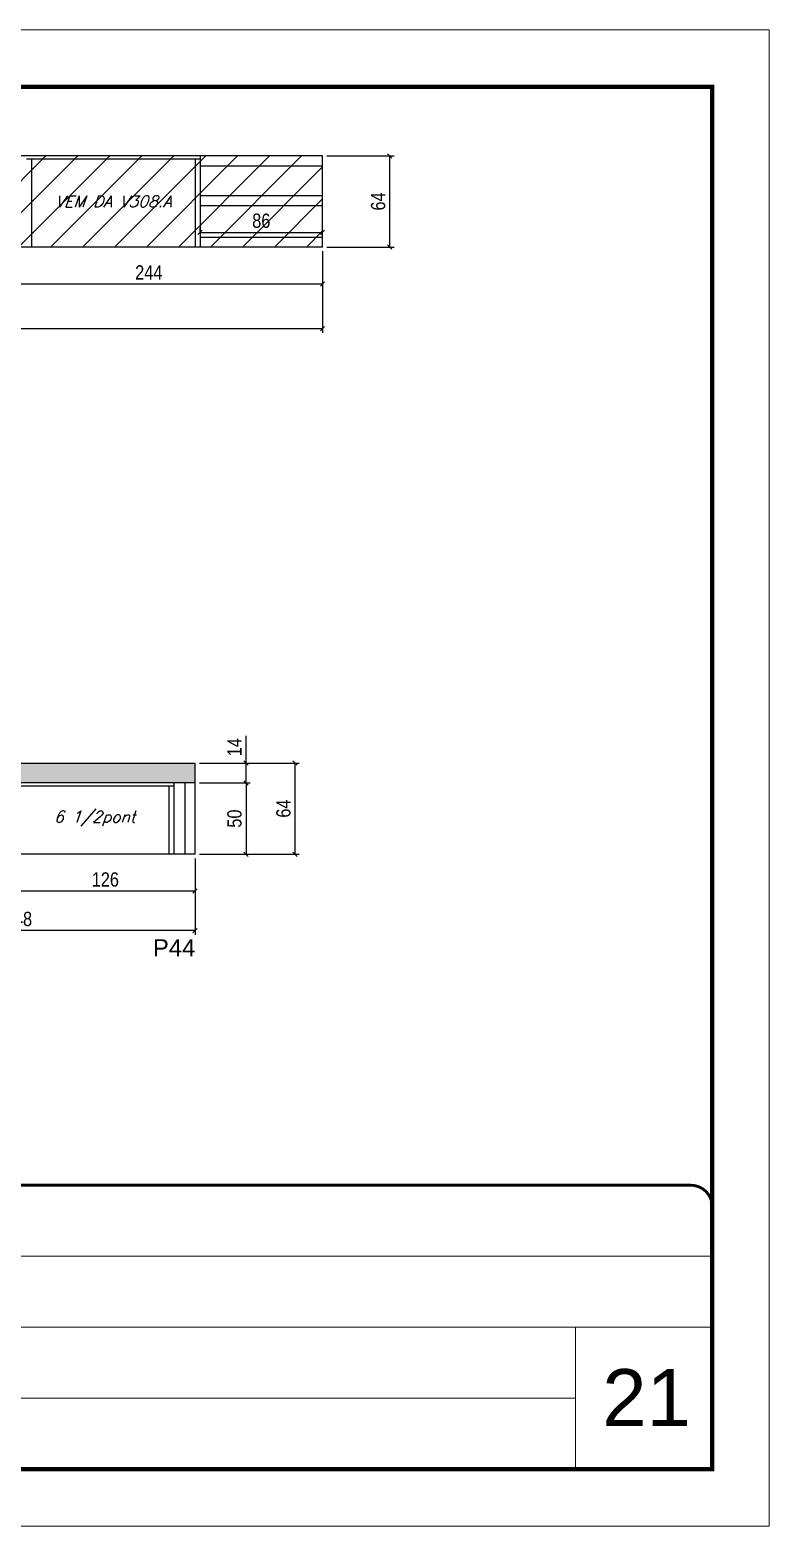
# Model space of a CAD drawing. Extents: x 3309 to 9590, y -2522 to 15424.
# Drawn here: x 4275 to 4794, y 7815 to 8865 of the extents above; entities that cross this region are included whole.
import ezdxf

# ---------------------------------------------------------------- set-up
doc = ezdxf.new("R2010")
doc.units = 0
doc.linetypes.add('CONTINUO', pattern=[0])
doc.linetypes.add('DASHED', pattern=[0.75, 0.5, -0.25])
for name, color, linetype in [('5', 5, 'Continuous'), ('COTA', 241, 'Continuous'), ('Painéis', 200, 'Continuous'), ('SARR_2.2x7', 40, 'Continuous'), ('SARR_3.5x7', 81, 'Continuous'), ('texto', 7, 'Continuous')]:
    doc.layers.add(name, color=color, linetype=linetype)
for name, color, linetype, lineweight in [('CARIMBO', 255, 'Continuous', 9), ('Folhas', 255, 'Continuous', 9), ('Hachura', 251, 'Continuous', 9), ('SARRAFO DE PRESSAO', 251, 'DASHED', 9)]:
    doc.layers.add(name, color=color, linetype=linetype, lineweight=lineweight)
doc.styles.add('ARIAL', font='arial.ttf')
doc.styles.add('COTA TECNICA', font='techl___.ttf', dxfattribs={"height": 10})
doc.styles.add('Romans', font='romans.shx')
doc.styles.get("Standard").update_dxf_attribs({"font": 'arial.ttf'})
doc.dimstyles.new('PAINEL', dxfattribs={"dimtxt": 10, "dimasz": 3, "dimexe": 3, "dimexo": 3, "dimgap": 3, "dimtad": 1, "dimdec": 1, "dimzin": 12, "dimdsep": 46, "dimtxsty": 'COTA TECNICA', "dimblk1": 'OBLIQUE', "dimblk2": 'OBLIQUE', "dimsah": 1, "dimcen": 0.9, "dimclrd": 4, "dimclre": 4, "dimclrt": 240, "dimadec": 1, "dimazin": 3, "dimtfac": 1, "dimtdec": 1, "dimtmove": 0, "dimatfit": 3, "dimfxl": 1, "dimtolj": 1, "dimtzin": 12, "dimarcsym": 0})

# ---------------------------------------------------------------- blocks, each defined once
blk = doc.blocks.new('9999999999')
at = {"color": 30, "linetype": 'CONTINUO'}
for p, q in [((98564.6, 34379.6), (99584, 34379.6)), ((98564.6, 34329.8), (99488, 34329.8)), ((99584, 34329.8), (99488, 34329.8)), ((99488, 34329.8), (99488, 34230.2)), ((98564.6, 34280), (99488, 34280))]:
    blk.add_line(p, q, dxfattribs=at)
at = {"color": 30, "linetype": 'CONTINUO', "const_width": 2}
blk.add_lwpolyline([(99584, 34230.2), (99584, 34414.4, 0.414214), (99569, 34429.4), (98229, 34429.4, 0.414214), (98214, 34414.4), (98214, 34245.2, 0.414214), (98229, 34230.2), (99584, 34230.2)], format="xyb", dxfattribs=at)
at = {"layer": 'Folhas'}
blk.add_lwpolyline([(98139, 34190.2), (99624, 34190.2), (99624, 35240.2), (98139, 35240.2)], close=True, dxfattribs=at)
at = {"layer": 'Folhas', "color": 30, "const_width": 3}
blk.add_lwpolyline([(98214, 34230.2), (99584, 34230.2), (99584, 35200.2), (98214, 35200.2)], close=True, dxfattribs=at)
blk = doc.blocks.new('_Oblique')
at = {"color": 0, "linetype": 'ByBlock', "lineweight": -2}
blk.add_line((-0.5, -0.5), (0.5, 0.5), dxfattribs=at)
blk = doc.blocks.new('*D1361')
at = {"layer": 'COTA', "color": 4, "linetype": 'ByBlock', "lineweight": -2, "transparency": 16777216}
for p, q in [((3748.8, 8709.6), (3748.8, 8652.3)), ((4480.8, 8709.6), (4480.8, 8652.3)), ((4480.8, 8655.3), (3748.8, 8655.3))]:
    blk.add_line(p, q, dxfattribs=at)
at = {"layer": 'Defpoints', "color": 0, "linetype": 'ByBlock', "transparency": 16777216}
for p in [(3748.8, 8712.6), (4480.8, 8712.6), (3748.8, 8655.3)]:
    blk.add_point(p, dxfattribs=at)
at = {"layer": 'COTA', "color": 4, "linetype": 'ByBlock', "lineweight": -2, "transparency": 16777216, "xscale": 3, "yscale": 3, "zscale": 3, "rotation": 180}
blk.add_blockref('_Oblique', (3748.8, 8655.3), dxfattribs=at)
at = {"layer": 'COTA', "color": 4, "linetype": 'ByBlock', "lineweight": -2, "transparency": 16777216, "xscale": 3, "yscale": 3, "zscale": 3}
blk.add_blockref('_Oblique', (4480.8, 8655.3), dxfattribs=at)
at = {"layer": 'COTA', "color": 240, "linetype": 'ByBlock', "transparency": 16777216, "insert": (4114.8, 8663.5), "char_height": 10, "attachment_point": 5, "style": 'COTA TECNICA'}
blk.add_mtext('\\A1;732', dxfattribs=at)
blk = doc.blocks.new('*D1362')
at = {"layer": 'COTA', "color": 4, "lineweight": -2, "transparency": 16777216}
for p, q in [((4236.8, 8709.6), (4236.8, 8683.7)), ((4480.8, 8709.6), (4480.8, 8683.7)), ((4236.8, 8686.7), (4480.8, 8686.7))]:
    blk.add_line(p, q, dxfattribs=at)
at = {"layer": 'Defpoints', "color": 0, "transparency": 16777216}
for p in [(4236.8, 8712.6), (4480.8, 8712.6), (4480.8, 8686.7)]:
    blk.add_point(p, dxfattribs=at)
at = {"layer": 'COTA', "color": 4, "lineweight": -2, "transparency": 16777216, "xscale": 3, "yscale": 3, "zscale": 3, "rotation": 180}
blk.add_blockref('_Oblique', (4236.8, 8686.7), dxfattribs=at)
at = {"layer": 'COTA', "color": 4, "lineweight": -2, "transparency": 16777216, "xscale": 3, "yscale": 3, "zscale": 3}
blk.add_blockref('_Oblique', (4480.8, 8686.7), dxfattribs=at)
at = {"layer": 'COTA', "color": 240, "transparency": 16777216, "insert": (4358.8, 8694.8), "char_height": 10, "attachment_point": 5, "style": 'COTA TECNICA'}
blk.add_mtext('\\A1;244', dxfattribs=at)
blk = doc.blocks.new('*D1363')
at = {"layer": 'COTA', "color": 4, "lineweight": -2, "transparency": 16777216}
for p, q in [((4483.8, 8776.6), (4531, 8776.6)), ((4528, 8712.6), (4528, 8776.6)), ((4483.8, 8712.6), (4531, 8712.6))]:
    blk.add_line(p, q, dxfattribs=at)
at = {"layer": 'Defpoints', "color": 0, "transparency": 16777216}
for p in [(4480.8, 8776.6), (4528, 8776.6), (4480.8, 8712.6)]:
    blk.add_point(p, dxfattribs=at)
at = {"layer": 'COTA', "color": 4, "lineweight": -2, "transparency": 16777216, "xscale": 3, "yscale": 3, "zscale": 3}
for p, rotation in [((4528, 8776.6), 90), ((4528, 8712.6), 270)]:
    blk.add_blockref('_Oblique', p, dxfattribs=dict(at, rotation=rotation))
at = {"layer": 'COTA', "color": 240, "transparency": 16777216, "insert": (4519.9, 8744.6), "char_height": 10, "attachment_point": 5, "rotation": 90, "style": 'COTA TECNICA'}
blk.add_mtext('\\A1;64', dxfattribs=at)
blk = doc.blocks.new('*D1365')
at = {"layer": 'COTA', "color": 4, "lineweight": -2, "transparency": 16777216}
for p, q in [((4394.8, 8722.6), (4394.8, 8725.9)), ((4480.8, 8722.6), (4480.8, 8725.9)), ((4394.8, 8722.9), (4480.8, 8722.9))]:
    blk.add_line(p, q, dxfattribs=at)
at = {"layer": 'Defpoints', "color": 0, "transparency": 16777216}
for p in [(4394.8, 8719.6), (4480.8, 8722.9), (4480.8, 8719.6)]:
    blk.add_point(p, dxfattribs=at)
at = {"layer": 'COTA', "color": 4, "lineweight": -2, "transparency": 16777216, "xscale": 3, "yscale": 3, "zscale": 3, "rotation": 180}
blk.add_blockref('_Oblique', (4394.8, 8722.9), dxfattribs=at)
at = {"layer": 'COTA', "color": 4, "lineweight": -2, "transparency": 16777216, "xscale": 3, "yscale": 3, "zscale": 3}
blk.add_blockref('_Oblique', (4480.8, 8722.9), dxfattribs=at)
at = {"layer": 'COTA', "color": 240, "transparency": 16777216, "insert": (4437.8, 8731), "char_height": 10, "attachment_point": 5, "style": 'COTA TECNICA'}
blk.add_mtext('\\A1;86', dxfattribs=at)
blk = doc.blocks.new('*D1376')
at = {"layer": 'COTA', "color": 4, "linetype": 'ByBlock', "lineweight": -2, "transparency": 16777216}
for p, q in [((4265.3, 8283.5), (4265.3, 8257.6)), ((4391.3, 8283.5), (4391.3, 8257.6)), ((4391.3, 8260.6), (4265.3, 8260.6))]:
    blk.add_line(p, q, dxfattribs=at)
at = {"layer": 'Defpoints', "color": 0, "linetype": 'ByBlock', "transparency": 16777216}
for p in [(4265.3, 8286.5), (4391.3, 8286.5), (4265.3, 8260.6)]:
    blk.add_point(p, dxfattribs=at)
at = {"layer": 'COTA', "color": 4, "linetype": 'ByBlock', "lineweight": -2, "transparency": 16777216, "xscale": 3, "yscale": 3, "zscale": 3, "rotation": 180}
blk.add_blockref('_Oblique', (4265.3, 8260.6), dxfattribs=at)
at = {"layer": 'COTA', "color": 4, "linetype": 'ByBlock', "lineweight": -2, "transparency": 16777216, "xscale": 3, "yscale": 3, "zscale": 3}
blk.add_blockref('_Oblique', (4391.3, 8260.6), dxfattribs=at)
at = {"layer": 'COTA', "color": 240, "linetype": 'ByBlock', "transparency": 16777216, "insert": (4328.3, 8268.7), "char_height": 10, "attachment_point": 5, "style": 'COTA TECNICA'}
blk.add_mtext('\\A1;126', dxfattribs=at)
blk = doc.blocks.new('*D1378')
at = {"layer": 'COTA', "color": 4, "linetype": 'ByBlock', "lineweight": -2, "transparency": 16777216}
for p, q in [((4143.3, 8283.5), (4143.3, 8229.9)), ((4391.3, 8283.5), (4391.3, 8229.9)), ((4391.3, 8232.9), (4143.3, 8232.9))]:
    blk.add_line(p, q, dxfattribs=at)
at = {"layer": 'Defpoints', "color": 0, "linetype": 'ByBlock', "transparency": 16777216}
for p in [(4143.3, 8286.5), (4391.3, 8286.5), (4143.3, 8232.9)]:
    blk.add_point(p, dxfattribs=at)
at = {"layer": 'COTA', "color": 4, "linetype": 'ByBlock', "lineweight": -2, "transparency": 16777216, "xscale": 3, "yscale": 3, "zscale": 3, "rotation": 180}
blk.add_blockref('_Oblique', (4143.3, 8232.9), dxfattribs=at)
at = {"layer": 'COTA', "color": 4, "linetype": 'ByBlock', "lineweight": -2, "transparency": 16777216, "xscale": 3, "yscale": 3, "zscale": 3}
blk.add_blockref('_Oblique', (4391.3, 8232.9), dxfattribs=at)
at = {"layer": 'COTA', "color": 240, "linetype": 'ByBlock', "transparency": 16777216, "insert": (4267.3, 8241), "char_height": 10, "attachment_point": 5, "style": 'COTA TECNICA'}
blk.add_mtext('\\A1;248', dxfattribs=at)
blk = doc.blocks.new('*D1379')
at = {"layer": 'COTA', "color": 4, "lineweight": -2, "transparency": 16777216}
for p, q in [((4394.3, 8336.5), (4430.1, 8336.5)), ((4427.1, 8336.5), (4427.1, 8286.5)), ((4394.3, 8286.5), (4430.1, 8286.5))]:
    blk.add_line(p, q, dxfattribs=at)
at = {"layer": 'Defpoints', "color": 0, "transparency": 16777216}
for p in [(4391.3, 8336.5), (4391.3, 8286.5), (4427.1, 8286.5)]:
    blk.add_point(p, dxfattribs=at)
at = {"layer": 'COTA', "color": 4, "lineweight": -2, "transparency": 16777216, "xscale": 3, "yscale": 3, "zscale": 3}
for p, rotation in [((4427.1, 8336.5), 90), ((4427.1, 8286.5), 270)]:
    blk.add_blockref('_Oblique', p, dxfattribs=dict(at, rotation=rotation))
at = {"layer": 'COTA', "color": 240, "transparency": 16777216, "insert": (4419, 8311.5), "char_height": 10, "attachment_point": 5, "rotation": 90, "style": 'COTA TECNICA'}
blk.add_mtext('\\A1;50', dxfattribs=at)
blk = doc.blocks.new('*D1380')
at = {"layer": 'COTA', "color": 4, "lineweight": -2, "transparency": 16777216}
for p, q in [((4427.1, 8350.5), (4427.1, 8369.6)), ((4394.3, 8350.5), (4430.1, 8350.5)), ((4427.1, 8336.5), (4427.1, 8350.5)), ((4394.3, 8336.5), (4430.1, 8336.5))]:
    blk.add_line(p, q, dxfattribs=at)
at = {"layer": 'Defpoints', "color": 0, "transparency": 16777216}
for p in [(4391.3, 8350.5), (4427.1, 8350.5), (4391.3, 8336.5)]:
    blk.add_point(p, dxfattribs=at)
at = {"layer": 'COTA', "color": 4, "lineweight": -2, "transparency": 16777216, "xscale": 3, "yscale": 3, "zscale": 3}
for p, rotation in [((4427.1, 8350.5), 90), ((4427.1, 8336.5), 270)]:
    blk.add_blockref('_Oblique', p, dxfattribs=dict(at, rotation=rotation))
at = {"layer": 'COTA', "color": 240, "transparency": 16777216, "insert": (4419, 8361.6), "char_height": 10, "attachment_point": 5, "rotation": 90, "style": 'COTA TECNICA'}
blk.add_mtext('\\A1;14', dxfattribs=at)
blk = doc.blocks.new('*D1381')
at = {"layer": 'COTA', "color": 4, "lineweight": -2, "transparency": 16777216}
for p, q in [((4394.3, 8350.5), (4464.5, 8350.5)), ((4461.5, 8286.5), (4461.5, 8350.5)), ((4394.3, 8286.5), (4464.5, 8286.5))]:
    blk.add_line(p, q, dxfattribs=at)
at = {"layer": 'Defpoints', "color": 0, "transparency": 16777216}
for p in [(4391.3, 8350.5), (4461.5, 8350.5), (4391.3, 8286.5)]:
    blk.add_point(p, dxfattribs=at)
at = {"layer": 'COTA', "color": 4, "lineweight": -2, "transparency": 16777216, "xscale": 3, "yscale": 3, "zscale": 3}
for p, rotation in [((4461.5, 8350.5), 90), ((4461.5, 8286.5), 270)]:
    blk.add_blockref('_Oblique', p, dxfattribs=dict(at, rotation=rotation))
at = {"layer": 'COTA', "color": 240, "transparency": 16777216, "insert": (4453.4, 8318.5), "char_height": 10, "attachment_point": 5, "rotation": 90, "style": 'COTA TECNICA'}
blk.add_mtext('\\A1;64', dxfattribs=at)

msp = doc.modelspace()

# ---------------------------------------------------------------- hatches: boundary and pattern name
at = {"layer": 'COTA'}
h = msp.add_hatch(dxfattribs=at)
h.set_pattern_fill('AR-CONC', color=256, scale=0.03)
h.set_pattern_definition([(50, (0, -46.83), (5.46554, -0.4781726), [0.5715, -6.2865]), (355, (0, -46.83), (-1.0573026, 5.7317054), [0.4572, -5.0292175]), (100.451445, (0.4555, -46.87), (4.4082374, 5.2535326), [0.4857003, -5.3427073]), (46.1842, (0, -45.306), (8.132371, -1.26127), [0.85725, -9.42975]), (96.63556, (0.678, -45.411), (7.122124, 7.422784), [0.728551, -8.014068]), (351.18415, (0, -45.306), (7.122124, 7.422784), [0.685799, -7.543792]), (21, (0.762, -45.687), (4.5484317, -3.067956), [0.5715, -6.2865]), (326, (0.762, -45.687), (1.854061, 5.525639), [0.4572, -5.0292]), (71.451445, (1.141, -45.943), (6.4024926, 2.457683), [0.4857003, -5.342698]), (37.5, (0, -46.8302), (0.0926581, 2.53665117), [0, -4.96824, 0, -5.1054, 0, -5.04825]), (7.5, (0, -46.8302), (2.0045899, 3.00541724), [0, -2.91084, 0, -4.85394, 0, -1.92405]), (327.5, (-1.6993, -46.8302), (4.06771786, -0.1718623), [0, -1.905, 0, -5.9436, 0, -7.8867]), (317.5, (-2.4613, -46.8302), (4.4438754, 0.7627947), [0, -2.4765, 0, -3.94716, 0, -5.6007])])
h.paths.add_polyline_path([(3939.33, 8350.5), (3939.33, 8286.5), (3969.33, 8286.5), (3969.33, 8336.5), (4113.33, 8336.5), (4113.33, 8286.5), (4143.33, 8286.5), (4143.33, 8336.5), (4391.33, 8336.5), (4391.33, 8350.5)])
at = {"layer": 'Hachura', "linetype": 'ByBlock'}
h = msp.add_hatch(dxfattribs=at)
h.set_pattern_fill('ANSI31', color=256, scale=5)
h.paths.add_polyline_path([(3992.83, 8776.62), (3748.83, 8776.62), (3748.83, 8712.62), (3992.83, 8712.62)])
h.paths.add_polyline_path([(4236.83, 8776.62), (3992.83, 8776.62), (3992.83, 8712.62), (4236.83, 8712.62)])
h.paths.add_polyline_path([(4480.83, 8776.62), (4236.83, 8776.62), (4236.83, 8712.62), (4480.83, 8712.62)])
h.paths.add_polyline_path([(4195.33, 8584.54), (3992.83, 8584.54), (3992.83, 8520.54), (4195.33, 8520.54)])
h.paths.add_polyline_path([(3992.83, 8584.54), (3748.83, 8584.54), (3748.83, 8520.54), (3992.83, 8520.54)])

# ---------------------------------------------------------------- linework, layer by layer
at = {"layer": 'COTA'}
for p in [(3939.33, 8350.5), (4391.33, 8336.5)]:
    msp.add_line(p, (4391.33, 8350.5), dxfattribs=at)
at = {"layer": 'Painéis', "linetype": 'ByBlock'}
for p, q in [((4480.83, 8776.62), (3748.83, 8776.62)), ((4480.83, 8712.62), (4480.83, 8776.62)), ((4480.83, 8712.62), (3748.83, 8712.62)), ((4391.33, 8336.5), (4143.33, 8336.5)), ((4391.33, 8286.5), (4391.33, 8336.5)), ((4391.33, 8286.5), (4143.33, 8286.5))]:
    msp.add_line(p, q, dxfattribs=at)
at = {"layer": 'SARR_2.2x7', "linetype": 'Continuous'}
for p, q in [((4272.83, 8774.42), (4394.83, 8774.42)), ((4394.83, 8769.62), (4480.83, 8769.62)), ((4394.83, 8748.73), (4480.83, 8748.73)), ((4394.83, 8741.73), (4480.83, 8741.73)), ((4394.83, 8719.62), (4480.83, 8719.62)), ((4376.33, 8334.3), (4265.33, 8334.3)), ((4384.33, 8286.5), (4384.33, 8336.5))]:
    msp.add_line(p, q, dxfattribs=at)
at = {"layer": 'SARR_3.5x7'}
for p, q in [((4276.33, 8774.42), (4276.33, 8712.62)), ((4391.33, 8774.42), (4391.33, 8712.62)), ((4394.83, 8776.62), (4394.83, 8712.62)), ((4372.83, 8334.3), (4372.83, 8286.5)), ((4376.33, 8336.5), (4376.33, 8286.5))]:
    msp.add_line(p, q, dxfattribs=at)

# ---------------------------------------------------------------- block references
at = {"layer": 'SARRAFO DE PRESSAO', "color": 6, "linetype": 'ByBlock'}
msp.add_blockref('9999999999', (-94829.61, -26375.22), dxfattribs=at)

# ---------------------------------------------------------------- texts
at = {"layer": '5', "linetype": 'Continuous'}
msp.add_text('P44', height=12, rotation=0.00004, dxfattribs=at).set_placement((4361.68, 8214.86))
at = {"layer": 'CARIMBO', "style": 'ARIAL'}
msp.add_text('21', height=40, dxfattribs=at).set_placement((4677.23, 7885.13))
at = {"layer": 'texto', "color": 2, "char_height": 8, "attachment_point": 5, "style": 'Romans'}
for s, insert in [('{\\Q19;\\C256;VEM DA V308.A}', (4333.83, 8744.62)), ('{\\Q19;\\C256;6 1/2pont}', (4320.83, 8311.5))]:
    msp.add_mtext(s, dxfattribs=dict(at, insert=insert))

# ---------------------------------------------------------------- dimensions: what is measured, and where the dimension line sits
at = {"layer": 'COTA'}
for base, p1, p2, picture, middle in [((4528, 8776.62), (4480.83, 8712.62), (4480.83, 8776.62), '*D1363', (4519.9, 8744.62)), ((4427.1, 8350.5), (4391.33, 8336.5), (4391.33, 8350.5), '*D1380', (4419.03, 8361.56)), ((4461.55, 8350.5), (4391.33, 8286.5), (4391.33, 8350.5), '*D1381', (4453.44, 8318.5)), ((4427.1, 8286.5), (4391.33, 8336.5), (4391.33, 8286.5), '*D1379', (4418.99, 8311.5))]:
    dim = msp.add_linear_dim(base=base, p1=p1, p2=p2, angle=90, dimstyle='PAINEL', dxfattribs=at)
    dim.commit()
    dim.dimension.update_dxf_attribs({"geometry": picture, "text_midpoint": middle})
for base, p1, p2, picture, middle in [((4480.83, 8722.87), (4394.83, 8719.62), (4480.83, 8719.62), '*D1365', (4437.83, 8731)), ((4480.83, 8686.71), (4236.83, 8712.62), (4480.83, 8712.62), '*D1362', (4358.83, 8694.78))]:
    dim = msp.add_linear_dim(base=base, p1=p1, p2=p2, dimstyle='PAINEL', dxfattribs=at)
    dim.commit()
    dim.dimension.update_dxf_attribs({"geometry": picture, "text_midpoint": middle})
at = {"layer": 'COTA', "linetype": 'ByBlock'}
for base, p1, p2, picture, middle in [((3748.83, 8655.32), (4480.83, 8712.62), (3748.83, 8712.62), '*D1361', (4114.83, 8663.54)), ((4143.33, 8232.88), (4391.33, 8286.5), (4143.33, 8286.5), '*D1378', (4267.33, 8240.97)), ((4265.33, 8260.59), (4391.33, 8286.5), (4265.33, 8286.5), '*D1376', (4328.33, 8268.69))]:
    dim = msp.add_linear_dim(base=base, p1=p1, p2=p2, angle=180, dimstyle='PAINEL', dxfattribs=at)
    dim.commit()
    dim.dimension.update_dxf_attribs({"geometry": picture, "text_midpoint": middle})

doc.saveas('drawing.dxf')
